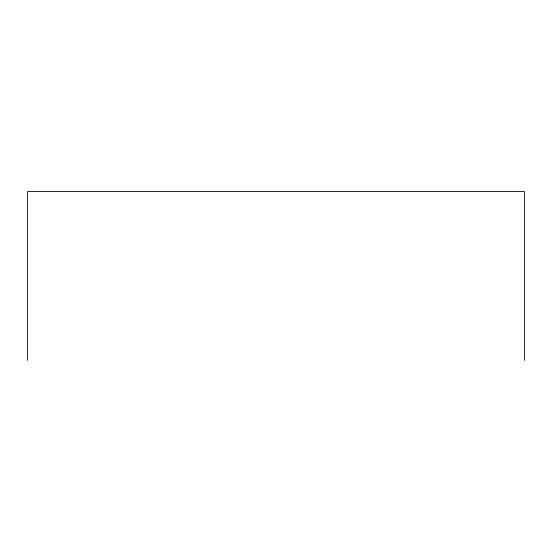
<?xml version="1.0" encoding="UTF-8"?>
<svg xmlns="http://www.w3.org/2000/svg" width="552" height="552" viewBox="0 0 552 552"><rect width="100%" height="100%" fill="white"/><g stroke="black" fill="none" stroke-linecap="round" stroke-linejoin="round"><path stroke-width="0.83" d="M524.4 360.456L524.4 191.544L27.6 191.544L27.6 360.456"/></g></svg>
